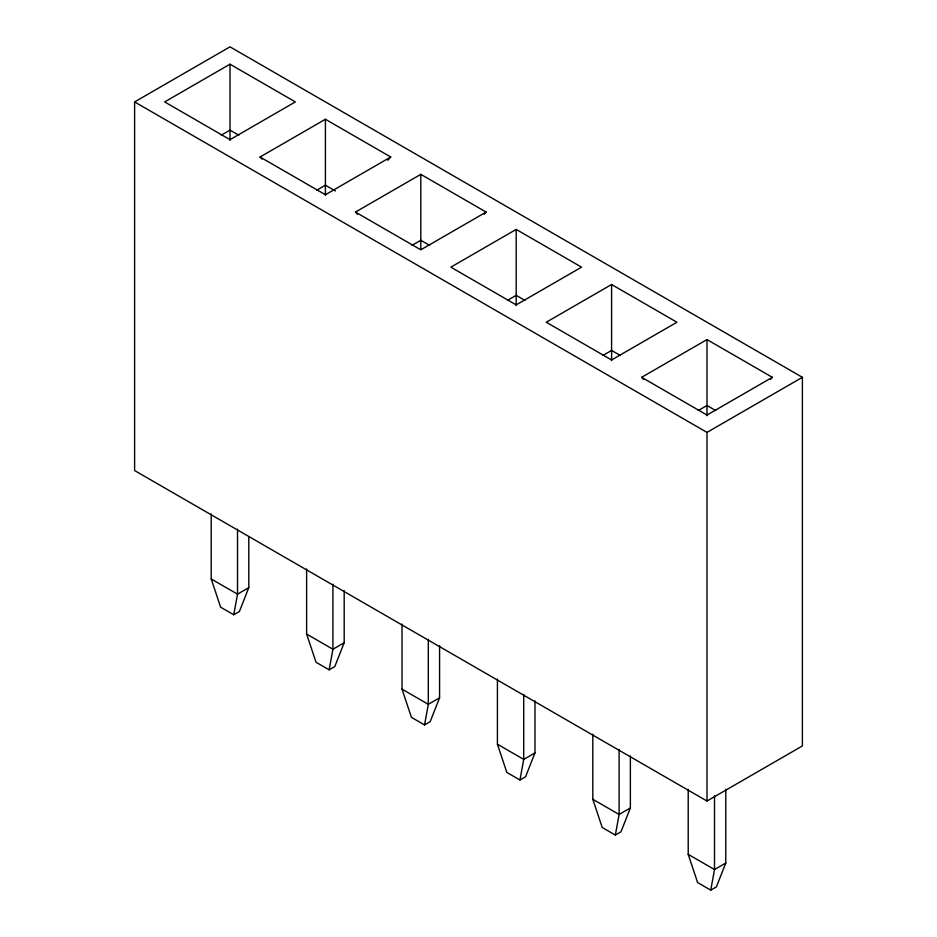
<?xml version="1.0" encoding="UTF-8"?>
<svg xmlns="http://www.w3.org/2000/svg" width="937" height="937" viewBox="0 0 937 937"><rect width="100%" height="100%" fill="white"/><g stroke="black" fill="none" stroke-linecap="round" stroke-linejoin="round"><path stroke-width="1.41" d="M211.223 513.933L211.223 578.984L220.617 607.176L233.758 614.766L237.518 594.163L237.518 529.112M306.622 569.005L306.622 634.056L316.015 662.248L329.156 669.838L332.916 649.236L332.916 584.184M402.02 624.089L402.02 689.14L411.413 717.332L424.555 724.922L428.314 704.319L428.314 639.268M497.418 679.161L497.418 744.212L506.812 772.404L519.953 779.994L523.713 759.392L523.713 694.34M592.816 734.245L592.816 799.296L602.21 827.488L615.351 835.078L619.111 814.476L619.111 749.424M688.215 789.317L688.215 854.368L697.608 882.56L710.75 890.15L714.509 869.548L714.509 795.818M248.785 537.065L248.785 587.663L239.392 611.51L233.758 614.766M344.184 590.697L344.184 642.735L334.79 666.582L329.156 669.838M439.582 645.769L439.582 697.807L430.188 721.666L424.555 724.922M534.98 700.853L534.98 752.891L525.587 776.738L519.953 779.994M630.378 755.925L630.378 807.963L620.985 831.822L615.351 835.078M725.777 789.317L725.777 863.047L716.383 886.894L710.75 890.15M387.824 160.262L390.752 157.006L325.408 119.28L260.053 157.006L262.009 159.173M484.195 214.245L486.151 212.078L420.807 174.352L355.451 212.078L357.407 214.245M770.39 379.485L772.346 377.318L706.99 339.581L641.646 377.318L643.602 379.485M134.612 101.922L230.01 46.85L802.388 377.318L802.388 745.946L706.99 801.03L134.612 470.561L134.612 101.922L706.99 432.39L802.388 377.318M230.01 64.196L164.654 101.922L230.01 139.66L295.354 101.922L230.01 64.196L230.01 140.327M221.237 135.174L230.01 130.114L238.771 135.174M316.636 190.258L325.408 185.198L335.423 190.972M390.752 157.006L325.408 194.732L260.053 157.006M412.034 245.33L420.807 240.27L429.568 245.33M486.151 212.078L420.807 249.816L355.451 212.078M516.193 229.424L450.849 267.162L516.193 304.888L581.549 267.162L516.193 229.424L516.193 305.556M507.432 300.414L516.193 295.354L524.966 300.414M611.592 284.508L546.248 322.234L611.592 359.972L676.947 322.234L611.592 284.508L611.592 360.64M602.831 355.486L611.592 350.426L620.364 355.486M248.785 587.663L237.518 594.163L211.223 578.984M698.229 410.57L706.99 405.51L715.763 410.57M772.346 377.318L706.99 415.044L641.646 377.318M344.184 642.735L332.916 649.236L306.622 634.056M439.582 697.807L428.314 704.319L402.02 689.14M534.98 752.891L523.713 759.392L497.418 744.212M630.378 807.963L619.111 814.476L592.816 799.296M725.777 863.047L714.509 869.548L688.215 854.368M706.99 339.581L706.99 415.712M706.99 432.39L706.99 801.03M420.807 174.352L420.807 249.019M325.408 119.28L325.408 195.4"/></g></svg>
